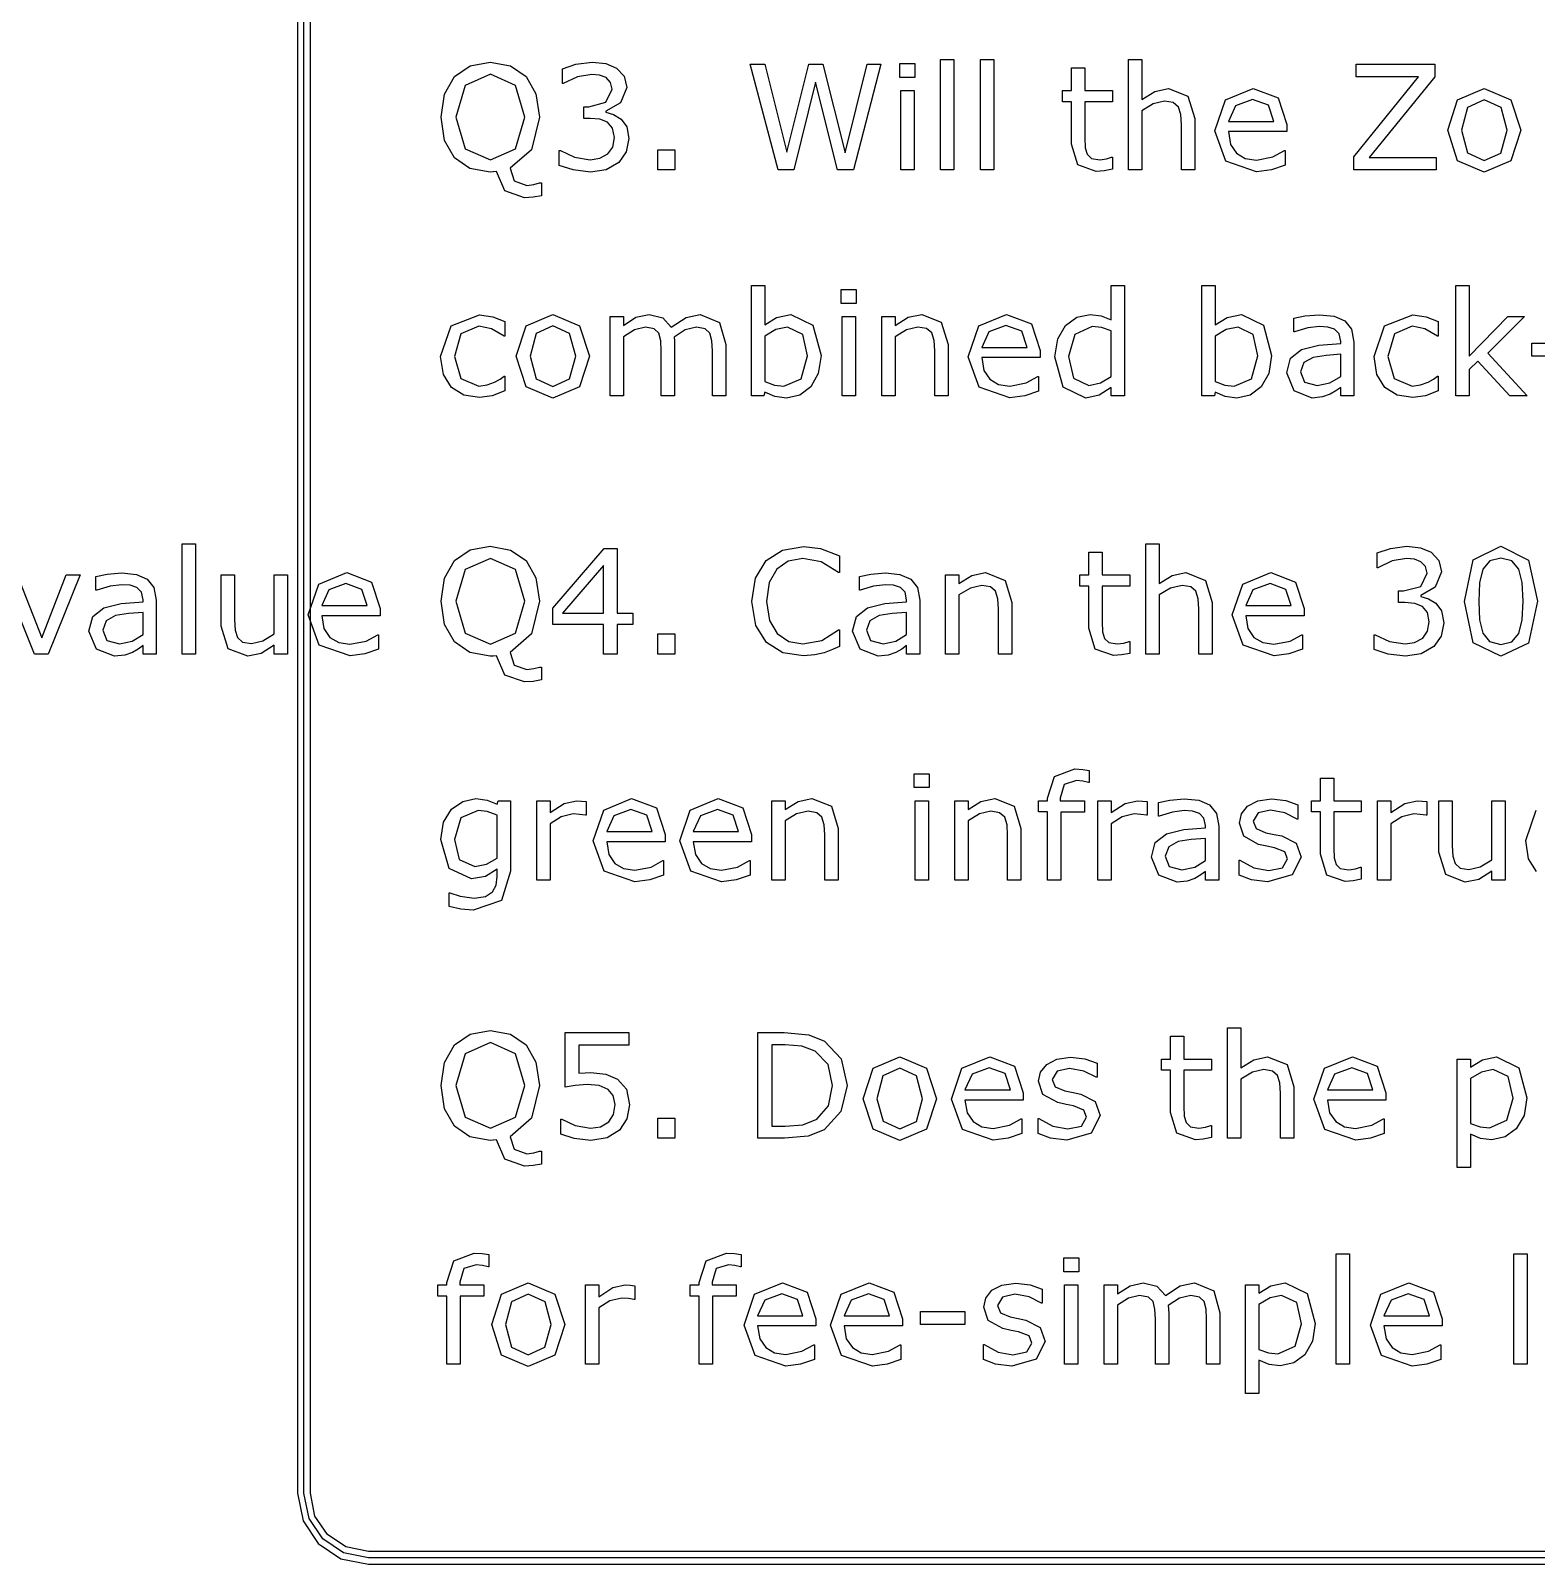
# Model space of a CAD drawing. Header units: inches. Extents: x -33163 to 19162, y -8858 to 30669.
# Drawn here: x 7019 to 7891, y 22702 to 23591 of the extents above; entities that cross this region are included whole.
import ezdxf

# ---------------------------------------------------------------- set-up
doc = ezdxf.new("R2010")
doc.units = ezdxf.units.IN
doc.layers.add('Layer 1', color=7, linetype='Continuous')
doc.layers.add('SOLID-2', color=253, linetype='Continuous')

# ---------------------------------------------------------------- blocks, each defined once
blk = doc.blocks.new('A$C0f725650')
at = {"layer": 'Layer 1', "color": 7}
for points in [[(112.21704, 118.63912), (111.763808, 118.547642), (111.393737, 118.298155), (111.14425, 117.928084), (111.052772, 117.474852), (111.052772, 72.495742), (111.14425, 72.04251), (111.393737, 71.672439), (111.763808, 71.422952), (112.21704, 71.331474), (191.59194, 71.331474), (192.045172, 71.422952), (192.415243, 71.672439), (192.66473, 72.04251), (192.756208, 72.495742), (192.756208, 117.474852), (192.66473, 117.928084), (192.415243, 118.298155), (192.045172, 118.547642), (191.59194, 118.63912), (112.21704, 118.63912)], [(112.21704, 118.533184), (191.59194, 118.533184), (192.004656, 118.45027), (192.340974, 118.223886), (192.567358, 117.887568), (192.650272, 117.474852), (192.650272, 72.495742), (192.567358, 72.083026), (192.340974, 71.746708), (192.004656, 71.520324), (191.59194, 71.43741), (112.21704, 71.43741), (111.804324, 71.520324), (111.468006, 71.746708), (111.241622, 72.083026), (111.158708, 72.495742), (111.158708, 117.474852), (111.241622, 117.887568), (111.468006, 118.223886), (111.804324, 118.45027), (112.21704, 118.533184), (112.21704, 118.533184)], [(112.21704, 118.427248), (191.59194, 118.427248), (191.964141, 118.352899), (192.266706, 118.149618), (192.469987, 117.847053), (192.544336, 117.474852), (192.544336, 72.495742), (192.469987, 72.123541), (192.266706, 71.820976), (191.964141, 71.617695), (191.59194, 71.543346), (112.21704, 71.543346), (111.844839, 71.617695), (111.542274, 71.820976), (111.338993, 72.123541), (111.264644, 72.495742), (111.264644, 117.474852), (111.338993, 117.847053), (111.542274, 118.149618), (111.844839, 118.352899), (112.21704, 118.427248), (112.21704, 118.427248)], [(115.052005, 93.767157), (114.913641, 93.742736), (114.77528, 93.734587), (114.449718, 93.846206), (114.317168, 94.163629), (114.262521, 94.157808), (114.212522, 94.155427), (113.879986, 94.21589), (113.626513, 94.391459), (113.464895, 94.673999), (113.409084, 95.056533), (113.464895, 95.43558), (113.627675, 95.723933), (113.881148, 95.898341), (114.212522, 95.958804), (114.546222, 95.89718), (114.798534, 95.723933), (114.960152, 95.439067), (115.017125, 95.056533), (114.886899, 94.521684), (114.539248, 94.217051), (114.602033, 94.011251), (114.813647, 93.937998), (114.926431, 93.953106), (115.020612, 93.978691), (115.052005, 93.978691), (115.052005, 93.767157)], [(116.356576, 95.025217), (116.448431, 94.899644), (116.484475, 94.704307), (116.441454, 94.486878), (116.320532, 94.314796), (116.114731, 94.193874), (115.856607, 94.155504), (115.572902, 94.190386), (115.343847, 94.2648), (115.343847, 94.507807), (115.361284, 94.507807), (115.593828, 94.399674), (115.85195, 94.356653), (116.007755, 94.381074), (116.141467, 94.453162), (116.220533, 94.565946), (116.247274, 94.721751), (116.217043, 94.875228), (116.135654, 94.971734), (116.008917, 95.020569), (115.848463, 95.034512), (115.743818, 95.034512), (115.743818, 95.227523), (115.825209, 95.227523), (116.106585, 95.300773), (116.212394, 95.51704), (116.18565, 95.626334), (116.111236, 95.704238), (116.004265, 95.746095), (115.875204, 95.75771), (115.640337, 95.718179), (115.405466, 95.606556), (115.393851, 95.606556), (115.393851, 95.849565), (115.613603, 95.923979), (115.881028, 95.958862), (116.10427, 95.935605), (116.278677, 95.861191), (116.405415, 95.726315), (116.448437, 95.541443), (116.346117, 95.289134), (116.106595, 95.154257), (116.106595, 95.137985), (116.234495, 95.098451), (116.356581, 95.025201), (116.356576, 95.025217)], [(120.614449, 95.922836), (120.164478, 94.191548), (119.905192, 94.191548), (119.541261, 95.628668), (119.185468, 94.191548), (118.931995, 94.191548), (118.473886, 95.922836), (118.709917, 95.922836), (119.073849, 94.483391), (119.431964, 95.922836), (119.665671, 95.922836), (120.027276, 94.469437), (120.388882, 95.922836), (120.614449, 95.922836)], [(121.171391, 95.707733), (120.924895, 95.707733), (120.924895, 95.934462), (121.171391, 95.934462), (121.171391, 95.707733)], [(121.810886, 94.191548), (121.592295, 94.191548), (121.592295, 96.000737), (121.810886, 96.000737), (121.810886, 94.191548)], [(122.464334, 94.191548), (122.245744, 94.191548), (122.245744, 96.000737), (122.464334, 96.000737), (122.464334, 94.191548)], [(124.4084, 94.203163), (124.273524, 94.176419), (124.144463, 94.165968), (123.842156, 94.272939), (123.738675, 94.615939), (123.738675, 95.306596), (123.591008, 95.306596), (123.591008, 95.490304), (123.738675, 95.490304), (123.738675, 95.863538), (123.957265, 95.863538), (123.957265, 95.490304), (124.4084, 95.490304), (124.4084, 95.306596), (123.957265, 95.306596), (123.957265, 94.714771), (123.961922, 94.554315), (123.994476, 94.447347), (124.064241, 94.378746), (124.201441, 94.357817), (124.313063, 94.372925), (124.396777, 94.399666), (124.408392, 94.399666), (124.4084, 94.203163)], [(125.758316, 94.191548), (125.539725, 94.191548), (125.539725, 94.931036), (125.529248, 95.098467), (125.490881, 95.221715), (125.407164, 95.293806), (125.265313, 95.318227), (125.078115, 95.274044), (124.890918, 95.161261), (124.890918, 94.191548), (124.672327, 94.191548), (124.672327, 96.000737), (124.890918, 96.000737), (124.890918, 95.346127), (125.102531, 95.478678), (125.326937, 95.526348), (125.647847, 95.399613), (125.758305, 95.03452), (125.758316, 94.191548)], [(129.717372, 94.191548), (128.366292, 94.191548), (128.366292, 94.405487), (129.427855, 95.718197), (128.405826, 95.718197), (128.405826, 95.922836), (129.691792, 95.922836), (129.691792, 95.71471), (128.619765, 94.396187), (129.717372, 94.396187), (129.717372, 94.191548)], [(114.777603, 95.05661), (114.626452, 95.576346), (114.213687, 95.760054), (113.798595, 95.576346), (113.648603, 95.05661), (113.802083, 94.534551), (114.213687, 94.354327), (114.624126, 94.534551), (114.777603, 95.05661), (114.777603, 95.05661)], [(121.15744, 94.191548), (120.938849, 94.191548), (120.938849, 95.490304), (121.15744, 95.490304), (121.15744, 94.191548)], [(127.26636, 94.818253), (126.309445, 94.818253), (126.345489, 94.608965), (126.444319, 94.463624), (126.587334, 94.379907), (126.771042, 94.352004), (127.037305, 94.404326), (127.229154, 94.508971), (127.240769, 94.508971), (127.240769, 94.270613), (127.015204, 94.19271), (126.773357, 94.161317), (126.268739, 94.335725), (126.087354, 94.833368), (126.260598, 95.33915), (126.71871, 95.526348), (127.123337, 95.372869), (127.266349, 94.936849), (127.26636, 94.818253)], [(127.053585, 94.985683), (126.966381, 95.251946), (126.707092, 95.346127), (126.426877, 95.242646), (126.309445, 94.985683), (127.053585, 94.985683)], [(131.103332, 94.840345), (130.94055, 94.339214), (130.50453, 94.155504), (130.066188, 94.339214), (129.90457, 94.840345), (130.066188, 95.341476), (130.50453, 95.526348), (130.94055, 95.341476), (131.103332, 94.840345), (131.103332, 94.840345)], [(130.877764, 94.840345), (130.778932, 95.214741), (130.50453, 95.337989), (130.227805, 95.214741), (130.130135, 94.840345), (130.228967, 94.469437), (130.50453, 94.343863), (130.77777, 94.468275), (130.877764, 94.840345), (130.877764, 94.840345)], [(117.235589, 94.191548), (116.957701, 94.191548), (116.957701, 94.522922), (117.235589, 94.522922), (117.235589, 94.191548)], [(119.635442, 91.146647), (119.588931, 90.853643), (119.465683, 90.635052), (119.284301, 90.496689), (119.066872, 90.451342), (118.873861, 90.478083), (118.711079, 90.547849), (118.697127, 90.487386), (118.492488, 90.487386), (118.492488, 92.296575), (118.711079, 92.296575), (118.711079, 91.650104), (118.906415, 91.773352), (119.13896, 91.822186), (119.501727, 91.645453), (119.635442, 91.146647), (119.635442, 91.146647)], [(124.608388, 90.487386), (124.389795, 90.487386), (124.389795, 90.623424), (124.193297, 90.496689), (123.971217, 90.451342), (123.601472, 90.630401), (123.465434, 91.12688), (123.511943, 91.421049), (123.639842, 91.640804), (123.823553, 91.775678), (124.042143, 91.822186), (124.223528, 91.800093), (124.389795, 91.733818), (124.389795, 92.296573), (124.608388, 92.296573), (124.608388, 90.487386)], [(127.018702, 91.146647), (126.972194, 90.853643), (126.848946, 90.635052), (126.667561, 90.496689), (126.450132, 90.451342), (126.257121, 90.478083), (126.094342, 90.547849), (126.080388, 90.487386), (125.875751, 90.487386), (125.875751, 92.296575), (126.094342, 92.296575), (126.094342, 91.650104), (126.289678, 91.773352), (126.52222, 91.822186), (126.88499, 91.645453), (127.018702, 91.146647), (127.018702, 91.146647)], [(131.209138, 90.487386), (130.920785, 90.487386), (130.399888, 91.055956), (130.258034, 90.92108), (130.258034, 90.487386), (130.039443, 90.487386), (130.039443, 92.296575), (130.258034, 92.296575), (130.258034, 91.136183), (130.88939, 91.786142), (131.164956, 91.786142), (130.561505, 91.186179), (131.209138, 90.487386)], [(120.210987, 92.003563), (119.964491, 92.003563), (119.964491, 92.230292), (120.210987, 92.230292), (120.210987, 92.003563)], [(114.45088, 90.568777), (114.242754, 90.487386), (114.034627, 90.458319), (113.776503, 90.499014), (113.575354, 90.624586), (113.443967, 90.836202), (113.397459, 91.135019), (113.571866, 91.634988), (114.034627, 91.816373), (114.253218, 91.78498), (114.45088, 91.708241), (114.45088, 91.465232), (114.439265, 91.465232), (114.2323, 91.584993), (114.025335, 91.62685), (113.731169, 91.501276), (113.624198, 91.135019), (113.728843, 90.773413), (114.025335, 90.647842), (114.160212, 90.665278), (114.28346, 90.710625), (114.372989, 90.761785), (114.439265, 90.809458), (114.45088, 90.809458), (114.45088, 90.568777)], [(115.838004, 91.136183), (115.675222, 90.635052), (115.239202, 90.451342), (114.800857, 90.635052), (114.639242, 91.136183), (114.800857, 91.637314), (115.239202, 91.822186), (115.675222, 91.637314), (115.838004, 91.136183), (115.838004, 91.136183)], [(118.071584, 90.487386), (117.852994, 90.487386), (117.852994, 91.226874), (117.844845, 91.388492), (117.813452, 91.512904), (117.736712, 91.58848), (117.592533, 91.614065), (117.408825, 91.567557), (117.225115, 91.451286), (117.230935, 91.388497), (117.233317, 91.318735), (117.233317, 90.487386), (117.014726, 90.487386), (117.014726, 91.226874), (117.006577, 91.389656), (116.975184, 91.514066), (116.898445, 91.58848), (116.754268, 91.614065), (116.574047, 91.569882), (116.394988, 91.457099), (116.394988, 90.487386), (116.176398, 90.487386), (116.176398, 91.786142), (116.394988, 91.786142), (116.394988, 91.641965), (116.598463, 91.774516), (116.815892, 91.822186), (117.040295, 91.766375), (117.178659, 91.611734), (117.420504, 91.77219), (117.65421, 91.822186), (117.969307, 91.691961), (118.071627, 91.330358), (118.071584, 90.487386)], [(120.197033, 90.487386), (119.978442, 90.487386), (119.978442, 91.786142), (120.197033, 91.786142), (120.197033, 90.487386)], [(121.715543, 90.487386), (121.496953, 90.487386), (121.496953, 91.226874), (121.486475, 91.394305), (121.448105, 91.517553), (121.364389, 91.589644), (121.222538, 91.614065), (121.03534, 91.569882), (120.848142, 91.457099), (120.848142, 90.487386), (120.629552, 90.487386), (120.629552, 91.786142), (120.848142, 91.786142), (120.848142, 91.641965), (121.059758, 91.774516), (121.284162, 91.822186), (121.605072, 91.695451), (121.71553, 91.330358), (121.715543, 90.487386)], [(123.22359, 91.114091), (122.266672, 91.114091), (122.302716, 90.904803), (122.401549, 90.759462), (122.544561, 90.675745), (122.728272, 90.647842), (122.994535, 90.700164), (123.186381, 90.804809), (123.197996, 90.804809), (123.197996, 90.566451), (122.972429, 90.488548), (122.730584, 90.457155), (122.225964, 90.631563), (122.044579, 91.129206), (122.217825, 91.634988), (122.675937, 91.822186), (123.080561, 91.668707), (123.223576, 91.232687), (123.22359, 91.114091)], [(128.368618, 90.487386), (128.151189, 90.487386), (128.151189, 90.62575), (128.072123, 90.569939), (127.976781, 90.514127), (127.851207, 90.469945), (127.684941, 90.451345), (127.387285, 90.567616), (127.265198, 90.86411), (127.327984, 91.102467), (127.509369, 91.246644), (127.794234, 91.317571), (128.151189, 91.345474), (128.151189, 91.379195), (128.124447, 91.502443), (128.050033, 91.57918), (127.938411, 91.615227), (127.802373, 91.62454), (127.610527, 91.601283), (127.391933, 91.536172), (127.380318, 91.536172), (127.380318, 91.75825), (127.56519, 91.796619), (127.803548, 91.817548), (128.041905, 91.794291), (128.218639, 91.717551), (128.330258, 91.579188), (128.368628, 91.368736), (128.368618, 90.487386)], [(129.749926, 90.568777), (129.5418, 90.487386), (129.333674, 90.458319), (129.075552, 90.499014), (128.8744, 90.624586), (128.743013, 90.836202), (128.696505, 91.135019), (128.870913, 91.634988), (129.333674, 91.816373), (129.552264, 91.78498), (129.749926, 91.708241), (129.749926, 91.465232), (129.738311, 91.465232), (129.531346, 91.584993), (129.324381, 91.62685), (129.030215, 91.501276), (128.923245, 91.135019), (129.02789, 90.773413), (129.324381, 90.647842), (129.459258, 90.665278), (129.582506, 90.710625), (129.672036, 90.761785), (129.738311, 90.809458), (129.749926, 90.809458), (129.749926, 90.568777)], [(115.612436, 91.136183), (115.513604, 91.510579), (115.239202, 91.633827), (114.962475, 91.510579), (114.864807, 91.136183), (114.963639, 90.765275), (115.239202, 90.639701), (115.512442, 90.764113), (115.612436, 91.136183), (115.612436, 91.136183)], [(119.409874, 91.140827), (119.333135, 91.493129), (119.085474, 91.614052), (118.892464, 91.572195), (118.711079, 91.466388), (118.711079, 90.722248), (118.870371, 90.664112), (119.022689, 90.64784), (119.306391, 90.766436), (119.409874, 91.140832), (119.409874, 91.140827)], [(123.010812, 91.281521), (122.923608, 91.547784), (122.664322, 91.641965), (122.384107, 91.538484), (122.266672, 91.281521), (123.010812, 91.281521)], [(124.389795, 90.807135), (124.389795, 91.552436), (124.231667, 91.607083), (124.079349, 91.62219), (123.793321, 91.494291), (123.691002, 91.131524), (123.770067, 90.779221), (124.02354, 90.65946), (124.2119, 90.700156), (124.389795, 90.807127), (124.389795, 90.807135)], [(126.793134, 91.140827), (126.716395, 91.493129), (126.468737, 91.614052), (126.275724, 91.572195), (126.094342, 91.466388), (126.094342, 90.722248), (126.253634, 90.664112), (126.405949, 90.64784), (126.689653, 90.766436), (126.793134, 91.140832), (126.793134, 91.140827)], [(132.011415, 91.13967), (131.285878, 91.13967), (131.285878, 91.350122), (132.011415, 91.350122), (132.011415, 91.13967)], [(128.151189, 90.807135), (128.151189, 91.16874), (127.915157, 91.151304), (127.701218, 91.117586), (127.548903, 91.033869), (127.490766, 90.879228), (127.558203, 90.710633), (127.764003, 90.654822), (127.974455, 90.699005), (128.151189, 90.80714), (128.151189, 90.807135)], [(109.380655, 86.254058), (109.162061, 86.254058), (109.162061, 88.063247), (109.380655, 88.063247), (109.380655, 86.254058)], [(115.052005, 85.829667), (114.913641, 85.805246), (114.77528, 85.797097), (114.449718, 85.908716), (114.317168, 86.226139), (114.262521, 86.220318), (114.212522, 86.217937), (113.879986, 86.2784), (113.626513, 86.453969), (113.464895, 86.736509), (113.409084, 87.119043), (113.464895, 87.49809), (113.627675, 87.786443), (113.881148, 87.960851), (114.212522, 88.021314), (114.546222, 87.95969), (114.798534, 87.786443), (114.960152, 87.501577), (115.017125, 87.119043), (114.886899, 86.584194), (114.539248, 86.279561), (114.602033, 86.073761), (114.813647, 86.000508), (114.926431, 86.015616), (115.020612, 86.041201), (115.052005, 86.041201), (115.052005, 85.829667)], [(119.936585, 86.379632), (119.820314, 86.32731), (119.685438, 86.276151), (119.530797, 86.238942), (119.34825, 86.222671), (119.005248, 86.274992), (118.737823, 86.441261), (118.563415, 86.721476), (118.500627, 87.117964), (118.561089, 87.500498), (118.735497, 87.785364), (119.00176, 87.957446), (119.349412, 88.016744), (119.627301, 87.983026), (119.936585, 87.864429), (119.936585, 87.591189), (119.919149, 87.591189), (119.635447, 87.765597), (119.334302, 87.820244), (119.097108, 87.777225), (118.90991, 87.645836), (118.784337, 87.42492), (118.740154, 87.117964), (118.788988, 86.804028), (118.916887, 86.590089), (119.106408, 86.46219), (119.336627, 86.421494), (119.648237, 86.478467), (119.920313, 86.649387), (119.936585, 86.649387), (119.936585, 86.379632)], [(126.043182, 86.254058), (125.824591, 86.254058), (125.824591, 86.993546), (125.814114, 87.160977), (125.775747, 87.284225), (125.69203, 87.356316), (125.550179, 87.380737), (125.362981, 87.336554), (125.175784, 87.223771), (125.175784, 86.254058), (124.957193, 86.254058), (124.957193, 88.063247), (125.175784, 88.063247), (125.175784, 87.408637), (125.387397, 87.541188), (125.611803, 87.588858), (125.932713, 87.462123), (126.043171, 87.09703), (126.043182, 86.254058)], [(129.711556, 87.087727), (129.803412, 86.962154), (129.839456, 86.766817), (129.796435, 86.549388), (129.675512, 86.377306), (129.469712, 86.256384), (129.21159, 86.218014), (128.927885, 86.252896), (128.698831, 86.32731), (128.698831, 86.570317), (128.716267, 86.570317), (128.948811, 86.462184), (129.206936, 86.419163), (129.362738, 86.443584), (129.496453, 86.515672), (129.575516, 86.628456), (129.60226, 86.784261), (129.572029, 86.937738), (129.490637, 87.034244), (129.363902, 87.083079), (129.203446, 87.097022), (129.098803, 87.097022), (129.098803, 87.290033), (129.180192, 87.290033), (129.46157, 87.363283), (129.567377, 87.57955), (129.540636, 87.688844), (129.466222, 87.766748), (129.359251, 87.808605), (129.23019, 87.82022), (128.99532, 87.780689), (128.760452, 87.669066), (128.748837, 87.669066), (128.748837, 87.912075), (128.968591, 87.986489), (129.236016, 88.021372), (129.459258, 87.998115), (129.633666, 87.923701), (129.760401, 87.788825), (129.803422, 87.603953), (129.701103, 87.351644), (129.461584, 87.216767), (129.461584, 87.200495), (129.589483, 87.160961), (129.711567, 87.087711), (129.711556, 87.087727)], [(131.375408, 87.120284), (131.228905, 86.435443), (130.776606, 86.218014), (130.320822, 86.43893), (130.177807, 87.117959), (130.323148, 87.79931), (130.776606, 88.020226), (131.231231, 87.795823), (131.375408, 87.120284), (131.375408, 87.120284)], [(114.777603, 87.11912), (114.626452, 87.638856), (114.213687, 87.822564), (113.798595, 87.638856), (113.648603, 87.11912), (113.802083, 86.597061), (114.213687, 86.416837), (114.624126, 86.597061), (114.777603, 87.11912), (114.777603, 87.11912)], [(116.548425, 86.741237), (116.291462, 86.741237), (116.291462, 86.254058), (116.06822, 86.254058), (116.06822, 86.741237), (115.239202, 86.741237), (115.239202, 87.008662), (116.077523, 87.985346), (116.291462, 87.985346), (116.291462, 86.927271), (116.548425, 86.927271), (116.548425, 86.741237)], [(124.693266, 86.265673), (124.55839, 86.238929), (124.429329, 86.228478), (124.127021, 86.335449), (124.02354, 86.678449), (124.02354, 87.369106), (123.875874, 87.369106), (123.875874, 87.552814), (124.02354, 87.552814), (124.02354, 87.926048), (124.242131, 87.926048), (124.242131, 87.552814), (124.693266, 87.552814), (124.693266, 87.369106), (124.242131, 87.369106), (124.242131, 86.777281), (124.246788, 86.616825), (124.279342, 86.509857), (124.349107, 86.441256), (124.486307, 86.420327), (124.597929, 86.435435), (124.681643, 86.462176), (124.693258, 86.462176), (124.693266, 86.265673)], [(131.069613, 86.592409), (131.12426, 86.813326), (131.139368, 87.120284), (131.12426, 87.42724), (131.068449, 87.648156), (130.956829, 87.783033), (130.776606, 87.82838), (130.595224, 87.783033), (130.48244, 87.645831), (130.42779, 87.421427), (130.413847, 87.117959), (130.426626, 86.814487), (130.481273, 86.595897), (130.589406, 86.457533), (130.776603, 86.409863), (130.957988, 86.455207), (131.069611, 86.592409), (131.069613, 86.592409)], [(107.490074, 87.552814), (106.964525, 86.254058), (106.74477, 86.254058), (106.222711, 87.552814), (106.459904, 87.552814), (106.862206, 86.519157), (107.261017, 87.552814), (107.490074, 87.552814)], [(108.738832, 86.254058), (108.521406, 86.254058), (108.521406, 86.392422), (108.44234, 86.336611), (108.346998, 86.280799), (108.221424, 86.236617), (108.055155, 86.218017), (107.757499, 86.334288), (107.635412, 86.630782), (107.6982, 86.869139), (107.879585, 87.013316), (108.164451, 87.084243), (108.521406, 87.112146), (108.521406, 87.145867), (108.494661, 87.269115), (108.420247, 87.345852), (108.308628, 87.381899), (108.17259, 87.391212), (107.980741, 87.367955), (107.76215, 87.302844), (107.750535, 87.302844), (107.750535, 87.524922), (107.935407, 87.563291), (108.173765, 87.58422), (108.412122, 87.560963), (108.588856, 87.484223), (108.700475, 87.34586), (108.738845, 87.135408), (108.738832, 86.254058)], [(110.889863, 86.254058), (110.671269, 86.254058), (110.671269, 86.398235), (110.459656, 86.264522), (110.236414, 86.218014), (109.91783, 86.342423), (109.803882, 86.709845), (109.803882, 87.552814), (110.022475, 87.552814), (110.022475, 86.813326), (110.031762, 86.643569), (110.071296, 86.523808), (110.152684, 86.449394), (110.298025, 86.426137), (110.482897, 86.47032), (110.671256, 86.583104), (110.671256, 87.552811), (110.889849, 87.552811), (110.889863, 86.254058)], [(112.407209, 86.880763), (111.450292, 86.880763), (111.486336, 86.671475), (111.585168, 86.526134), (111.728181, 86.442417), (111.911891, 86.414514), (112.178154, 86.466836), (112.370001, 86.571481), (112.381616, 86.571481), (112.381616, 86.333123), (112.156048, 86.25522), (111.914204, 86.223827), (111.409583, 86.398235), (111.228201, 86.895878), (111.401444, 87.40166), (111.859557, 87.588858), (112.264181, 87.435379), (112.407196, 86.999359), (112.407209, 86.880763)], [(116.06822, 86.927271), (116.06822, 87.708619), (115.397333, 86.927271), (116.06822, 86.927271)], [(121.253944, 86.254058), (121.036517, 86.254058), (121.036517, 86.392422), (120.957452, 86.336611), (120.86211, 86.280799), (120.736536, 86.236617), (120.570267, 86.218017), (120.272611, 86.334288), (120.150524, 86.630782), (120.213312, 86.869139), (120.394695, 87.013316), (120.679561, 87.084243), (121.036517, 87.112146), (121.036517, 87.145867), (121.009773, 87.269115), (120.935359, 87.345852), (120.82374, 87.381899), (120.687702, 87.391212), (120.495853, 87.367955), (120.277262, 87.302844), (120.265647, 87.302844), (120.265647, 87.524922), (120.450519, 87.563291), (120.688877, 87.58422), (120.927234, 87.560963), (121.103968, 87.484223), (121.215587, 87.34586), (121.253957, 87.135408), (121.253944, 86.254058)], [(122.760829, 86.254058), (122.542235, 86.254058), (122.542235, 86.993546), (122.531784, 87.160977), (122.493415, 87.284225), (122.409701, 87.356316), (122.267847, 87.380737), (122.080652, 87.336554), (121.893454, 87.223771), (121.893454, 86.254058), (121.674861, 86.254058), (121.674861, 87.552814), (121.893454, 87.552814), (121.893454, 87.408637), (122.105068, 87.541188), (122.329471, 87.588858), (122.650384, 87.462123), (122.760842, 87.09703), (122.760829, 86.254058)], [(127.551226, 86.880763), (126.594311, 86.880763), (126.630355, 86.671475), (126.729185, 86.526134), (126.8722, 86.442417), (127.055908, 86.414514), (127.322171, 86.466836), (127.51402, 86.571481), (127.525635, 86.571481), (127.525635, 86.333123), (127.30007, 86.25522), (127.058223, 86.223827), (126.553605, 86.398235), (126.372231, 86.895878), (126.545477, 87.40166), (127.003586, 87.588858), (127.408213, 87.435379), (127.551226, 86.999359), (127.551226, 86.880763)], [(112.194431, 87.048193), (112.107227, 87.314456), (111.847941, 87.408637), (111.567727, 87.305156), (111.450292, 87.048193), (112.194431, 87.048193)], [(127.338451, 87.048193), (127.251247, 87.314456), (126.991961, 87.408637), (126.711743, 87.305156), (126.594311, 87.048193), (127.338451, 87.048193)], [(108.521406, 86.573807), (108.521406, 86.935412), (108.285374, 86.917976), (108.071432, 86.884258), (107.919117, 86.800541), (107.86098, 86.6459), (107.928419, 86.477305), (108.13422, 86.421494), (108.344672, 86.465677), (108.521406, 86.573812), (108.521406, 86.573807)], [(121.036517, 86.573807), (121.036517, 86.935412), (120.800486, 86.917976), (120.586544, 86.884258), (120.434229, 86.800541), (120.376092, 86.6459), (120.443531, 86.477305), (120.649332, 86.421494), (120.859784, 86.465677), (121.036517, 86.573812), (121.036517, 86.573807)], [(117.235589, 86.254058), (116.957701, 86.254058), (116.957701, 86.585432), (117.235589, 86.585432), (117.235589, 86.254058)], [(121.406262, 84.066081), (121.159765, 84.066081), (121.159765, 84.29281), (121.406262, 84.29281), (121.406262, 84.066081)], [(124.030515, 84.147472), (124.0189, 84.147472), (123.924719, 84.1684), (123.822399, 84.180016), (123.617763, 84.11723), (123.554975, 83.892824), (123.554975, 83.848641), (123.949137, 83.848641), (123.949137, 83.664933), (123.561952, 83.664933), (123.561952, 82.549896), (123.343361, 82.549896), (123.343361, 83.664944), (123.195695, 83.664944), (123.195695, 83.848652), (123.343361, 83.848652), (123.343361, 83.891673), (123.458468, 84.246302), (123.791006, 84.370714), (123.922393, 84.363729), (124.030525, 84.347457), (124.030515, 84.147472)], [(128.488379, 82.561524), (128.353502, 82.53478), (128.224441, 82.524329), (127.922134, 82.6313), (127.818653, 82.9743), (127.818653, 83.664957), (127.670986, 83.664957), (127.670986, 83.848665), (127.818653, 83.848665), (127.818653, 84.221899), (128.037243, 84.221899), (128.037243, 83.848665), (128.488379, 83.848665), (128.488379, 83.664957), (128.037243, 83.664957), (128.037243, 83.073133), (128.0419, 82.912676), (128.074454, 82.805708), (128.14422, 82.737107), (128.281419, 82.716178), (128.393041, 82.731286), (128.476755, 82.758028), (128.488371, 82.758028), (128.488379, 82.561524)], [(114.543897, 82.697562), (114.393907, 82.212709), (113.932308, 82.058065), (113.729994, 82.073173), (113.536984, 82.113869), (113.536984, 82.33711), (113.548599, 82.33711), (113.718358, 82.285951), (113.9509, 82.254558), (114.135772, 82.281299), (114.24972, 82.355713), (114.307854, 82.46501), (114.32529, 82.608025), (114.32529, 82.726622), (114.135767, 82.608025), (113.906712, 82.569655), (113.536968, 82.737086), (113.40093, 83.211475), (113.447438, 83.499828), (113.576499, 83.71028), (113.76021, 83.83818), (113.975313, 83.884688), (114.163672, 83.861431), (114.32529, 83.79283), (114.339234, 83.848641), (114.54387, 83.848641), (114.543897, 82.697562)], [(115.784518, 83.610294), (115.772903, 83.610294), (115.677561, 83.626566), (115.569428, 83.632387), (115.374092, 83.58704), (115.192707, 83.471931), (115.192707, 82.549896), (114.974117, 82.549896), (114.974117, 83.848652), (115.192707, 83.848652), (115.192707, 83.656803), (115.421762, 83.804469), (115.625239, 83.848652), (115.707792, 83.845159), (115.784532, 83.834708), (115.784518, 83.610294)], [(117.077461, 83.176601), (116.120544, 83.176601), (116.156588, 82.967313), (116.255418, 82.821972), (116.398433, 82.738255), (116.582144, 82.710352), (116.848404, 82.762674), (117.040253, 82.867319), (117.051868, 82.867319), (117.051868, 82.628961), (116.826301, 82.551058), (116.584456, 82.519665), (116.079835, 82.694073), (115.898451, 83.191716), (116.071697, 83.697498), (116.529806, 83.884696), (116.934433, 83.731217), (117.077448, 83.295197), (117.077461, 83.176601)], [(118.495978, 83.176601), (117.539061, 83.176601), (117.575105, 82.967313), (117.673935, 82.821972), (117.81695, 82.738255), (118.000658, 82.710352), (118.266921, 82.762674), (118.45877, 82.867319), (118.470385, 82.867319), (118.470385, 82.628961), (118.244818, 82.551058), (118.00297, 82.519665), (117.498352, 82.694073), (117.316967, 83.191716), (117.490214, 83.697498), (117.948323, 83.884696), (118.35295, 83.731217), (118.495965, 83.295197), (118.495978, 83.176601)], [(119.913331, 82.549896), (119.69474, 82.549896), (119.69474, 83.289384), (119.684289, 83.456815), (119.645919, 83.580063), (119.562203, 83.652154), (119.420352, 83.676575), (119.233154, 83.632392), (119.045956, 83.519609), (119.045956, 82.549896), (118.827366, 82.549896), (118.827366, 83.848652), (119.045956, 83.848652), (119.045956, 83.704475), (119.25757, 83.837026), (119.481976, 83.884696), (119.802886, 83.757961), (119.913344, 83.392868), (119.913331, 82.549896)], [(121.392307, 82.549896), (121.173717, 82.549896), (121.173717, 83.848652), (121.392307, 83.848652), (121.392307, 82.549896)], [(122.910818, 82.549896), (122.692228, 82.549896), (122.692228, 83.289384), (122.68175, 83.456815), (122.64338, 83.580063), (122.559664, 83.652154), (122.417813, 83.676575), (122.230615, 83.632392), (122.043417, 83.519609), (122.043417, 82.549896), (121.824827, 82.549896), (121.824827, 83.848652), (122.043417, 83.848652), (122.043417, 83.704475), (122.255031, 83.837026), (122.479437, 83.884696), (122.800347, 83.757961), (122.910805, 83.392868), (122.910818, 82.549896)], [(124.979294, 83.610294), (124.967678, 83.610294), (124.872333, 83.626566), (124.764201, 83.632387), (124.568865, 83.58704), (124.387482, 83.471931), (124.387482, 82.549896), (124.168889, 82.549896), (124.168889, 83.848652), (124.387482, 83.848652), (124.387482, 83.656803), (124.616537, 83.804469), (124.820012, 83.848652), (124.902565, 83.845159), (124.979304, 83.834708), (124.979294, 83.610294)], [(126.152476, 82.549896), (125.935049, 82.549896), (125.935049, 82.68826), (125.855984, 82.632449), (125.760642, 82.576637), (125.635068, 82.532455), (125.468799, 82.513855), (125.171143, 82.630126), (125.049056, 82.92662), (125.111844, 83.164977), (125.293227, 83.309154), (125.578095, 83.380081), (125.935049, 83.407984), (125.935049, 83.441705), (125.908305, 83.564953), (125.833891, 83.64169), (125.722272, 83.677737), (125.586234, 83.68705), (125.394385, 83.663793), (125.175794, 83.598682), (125.164179, 83.598682), (125.164179, 83.82076), (125.349051, 83.859129), (125.587409, 83.880058), (125.825766, 83.856801), (126.0025, 83.780061), (126.114119, 83.641698), (126.152489, 83.431246), (126.152476, 82.549896)], [(127.50123, 82.924292), (127.353564, 82.632449), (126.952427, 82.518503), (126.687328, 82.552222), (126.486176, 82.627797), (126.486176, 82.873132), (126.497791, 82.873132), (126.72801, 82.74872), (126.971016, 82.703375), (127.196584, 82.749884), (127.277975, 82.896386), (127.233792, 83.012657), (127.064036, 83.080097), (126.941949, 83.104518), (126.805911, 83.134749), (126.562902, 83.2673), (126.491978, 83.483564), (126.524532, 83.634718), (126.62569, 83.761453), (126.790796, 83.847496), (127.016363, 83.88005), (127.251233, 83.850983), (127.450057, 83.782382), (127.450057, 83.548676), (127.438442, 83.548676), (127.234964, 83.652159), (127.000097, 83.695178), (126.797783, 83.64867), (126.715231, 83.512632), (126.765226, 83.391709), (126.923357, 83.325434), (127.058231, 83.297528), (127.183804, 83.271943), (127.418675, 83.152185), (127.501227, 82.924292), (127.50123, 82.924292)], [(129.562728, 83.610294), (129.551113, 83.610294), (129.455771, 83.626566), (129.347638, 83.632387), (129.152299, 83.58704), (128.970917, 83.471931), (128.970917, 82.549896), (128.752327, 82.549896), (128.752327, 83.848652), (128.970917, 83.848652), (128.970917, 83.656803), (129.199972, 83.804469), (129.403447, 83.848652), (129.485999, 83.845159), (129.562739, 83.834708), (129.562728, 83.610294)], [(130.845207, 82.549896), (130.626617, 82.549896), (130.626617, 82.694073), (130.415003, 82.56036), (130.191761, 82.513852), (129.873174, 82.638261), (129.759229, 83.005683), (129.759229, 83.848652), (129.977819, 83.848652), (129.977819, 83.109164), (129.987133, 82.939407), (130.026664, 82.819646), (130.108055, 82.745232), (130.253396, 82.721975), (130.438268, 82.766158), (130.626627, 82.878942), (130.626627, 83.848649), (130.845218, 83.848649), (130.845207, 82.549896)], [(131.360292, 82.687096), (131.228905, 82.898712), (131.182397, 83.197529), (131.356805, 83.697498)], [(114.325306, 82.90685), (114.325306, 83.614946), (114.162527, 83.670757), (114.013699, 83.688193), (113.729994, 83.567268), (113.626513, 83.216129), (113.703253, 82.884755), (113.957888, 82.771971), (114.148573, 82.808015), (114.325306, 82.906845), (114.325306, 82.90685)], [(116.864684, 83.344031), (116.77748, 83.610294), (116.518194, 83.704475), (116.237979, 83.600994), (116.120544, 83.344031), (116.864684, 83.344031)], [(118.283201, 83.344031), (118.195997, 83.610294), (117.936711, 83.704475), (117.656493, 83.600994), (117.539061, 83.344031), (118.283201, 83.344031)], [(125.935049, 82.869645), (125.935049, 83.23125), (125.699018, 83.213814), (125.485076, 83.180096), (125.332761, 83.096379), (125.274624, 82.941738), (125.342063, 82.773143), (125.547864, 82.717332), (125.758316, 82.761515), (125.935049, 82.86965), (125.935049, 82.869645)], [(115.052005, 77.892177), (114.913641, 77.867756), (114.77528, 77.859607), (114.449718, 77.971226), (114.317168, 78.288649), (114.262521, 78.282828), (114.212522, 78.280447), (113.879986, 78.34091), (113.626513, 78.516479), (113.464895, 78.799019), (113.409084, 79.181553), (113.464895, 79.5606), (113.627675, 79.848953), (113.881148, 80.023361), (114.212522, 80.083824), (114.546222, 80.0222), (114.798534, 79.848953), (114.960152, 79.564087), (115.017125, 79.181553), (114.886899, 78.646704), (114.539248, 78.342071), (114.602033, 78.136271), (114.813647, 78.063018), (114.926431, 78.078126), (115.020612, 78.103711), (115.052005, 78.103711), (115.052005, 77.892177)], [(116.49494, 78.866533), (116.450754, 78.635152), (116.329832, 78.449119), (116.129844, 78.323545), (115.86242, 78.280524), (115.589182, 78.310755), (115.367102, 78.381679), (115.367102, 78.627014), (115.383374, 78.627014), (115.606615, 78.523533), (115.85776, 78.481673), (116.017052, 78.50493), (116.155416, 78.586321), (116.232156, 78.706082), (116.2589, 78.8677), (116.227504, 79.018853), (116.142626, 79.117683), (115.994962, 79.179307), (115.801952, 79.197907), (115.60429, 79.183964), (115.441508, 79.156058), (115.441508, 80.047864), (116.483303, 80.047864), (116.483303, 79.844387), (115.665914, 79.844387), (115.665914, 79.383951), (115.768231, 79.390936), (115.858924, 79.393318), (116.105421, 79.368897), (116.299595, 79.28518), (116.443772, 79.120075), (116.494932, 78.866602), (116.49494, 78.866533)], [(120.062159, 79.180469), (119.958678, 78.752588), (119.685438, 78.454932), (119.420339, 78.349125), (119.03664, 78.316568), (118.599459, 78.316568), (118.599459, 80.047856), (119.031989, 80.047856), (119.43429, 80.010648), (119.687763, 79.910654), (119.963326, 79.616488), (120.062159, 79.180469), (120.062159, 79.180469)], [(126.032718, 78.328202), (125.897841, 78.301458), (125.76878, 78.291007), (125.466473, 78.397978), (125.362992, 78.740978), (125.362992, 79.431635), (125.215325, 79.431635), (125.215325, 79.615342), (125.362992, 79.615342), (125.362992, 79.988576), (125.581582, 79.988576), (125.581582, 79.615342), (126.032718, 79.615342), (126.032718, 79.431635), (125.581582, 79.431635), (125.581582, 78.83981), (125.586239, 78.679354), (125.618793, 78.572385), (125.688559, 78.503784), (125.825758, 78.482856), (125.93738, 78.497963), (126.021094, 78.524705), (126.03271, 78.524705), (126.032718, 78.328202)], [(127.382633, 78.316568), (127.164043, 78.316568), (127.164043, 79.056056), (127.153565, 79.223487), (127.115198, 79.346735), (127.031481, 79.418826), (126.88963, 79.443247), (126.702433, 79.399064), (126.515235, 79.286281), (126.515235, 78.316568), (126.296644, 78.316568), (126.296644, 80.125757), (126.515235, 80.125757), (126.515235, 79.471147), (126.726848, 79.603698), (126.951255, 79.651368), (127.272165, 79.524633), (127.382623, 79.15954), (127.382633, 78.316568)], [(114.777603, 79.18163), (114.626452, 79.701366), (114.213687, 79.885074), (113.798595, 79.701366), (113.648603, 79.18163), (113.802083, 78.659571), (114.213687, 78.479347), (114.624126, 78.659571), (114.777603, 79.18163), (114.777603, 79.18163)], [(119.821476, 79.183961), (119.750549, 79.526964), (119.538935, 79.746716), (119.321506, 79.826945), (119.045943, 79.850202), (118.829678, 79.850202), (118.829678, 78.514238), (119.045943, 78.514238), (119.33546, 78.538659), (119.563351, 78.62935), (119.756364, 78.846779), (119.821476, 79.183966), (119.821476, 79.183961)], [(121.523694, 78.96537), (121.360915, 78.46424), (120.924895, 78.280529), (120.48655, 78.46424), (120.324932, 78.96537), (120.48655, 79.466501), (120.924895, 79.651373), (121.360915, 79.466501), (121.523694, 78.96537), (121.523694, 78.96537)], [(121.298129, 78.96537), (121.199297, 79.339766), (120.924895, 79.463014), (120.648168, 79.339766), (120.5505, 78.96537), (120.649332, 78.594462), (120.924895, 78.468888), (121.198135, 78.593301), (121.298129, 78.96537), (121.298129, 78.96537)], [(122.949188, 78.943278), (121.992271, 78.943278), (122.028315, 78.73399), (122.127147, 78.588649), (122.270159, 78.504933), (122.45387, 78.47703), (122.720133, 78.529351), (122.91198, 78.633996), (122.923595, 78.633996), (122.923595, 78.395639), (122.698027, 78.317735), (122.456182, 78.286342), (121.951562, 78.46075), (121.77018, 78.958393), (121.943423, 79.464176), (122.401536, 79.651373), (122.80616, 79.497894), (122.949175, 79.061874), (122.949188, 78.943278)], [(122.73641, 79.110709), (122.649206, 79.376972), (122.38992, 79.471153), (122.109706, 79.367672), (121.992271, 79.110709), (122.73641, 79.110709)], [(124.208413, 78.690969), (124.060746, 78.399126), (123.659609, 78.285181), (123.39451, 78.318899), (123.193358, 78.394474), (123.193358, 78.639809), (123.204974, 78.639809), (123.43519, 78.515397), (123.678199, 78.470053), (123.903766, 78.516561), (123.985157, 78.663063), (123.940975, 78.779334), (123.771216, 78.846774), (123.649132, 78.871195), (123.513094, 78.901426), (123.270085, 79.033977), (123.199158, 79.250242), (123.231715, 79.401395), (123.332873, 79.528131), (123.497978, 79.614173), (123.723546, 79.646727), (123.958413, 79.61766), (124.15724, 79.549059), (124.15724, 79.315353), (124.145624, 79.315353), (123.942149, 79.418837), (123.707279, 79.461855), (123.504968, 79.415347), (123.422413, 79.279309), (123.472411, 79.158386), (123.630542, 79.092111), (123.765416, 79.064205), (123.89099, 79.03862), (124.12586, 78.918862), (124.208413, 78.690969), (124.208413, 78.690969)], [(128.890677, 78.943273), (127.933762, 78.943273), (127.969806, 78.733985), (128.068636, 78.588644), (128.211651, 78.504927), (128.395359, 78.477024), (128.661622, 78.529346), (128.853471, 78.633991), (128.865087, 78.633991), (128.865087, 78.395633), (128.639522, 78.31773), (128.397674, 78.286337), (127.893056, 78.460745), (127.711671, 78.958388), (127.884918, 79.46417), (128.343027, 79.651368), (128.747654, 79.497889), (128.890666, 79.061869), (128.890677, 78.943273)], [(128.677902, 79.110703), (128.590698, 79.376966), (128.331412, 79.471147), (128.051195, 79.367666), (127.933762, 79.110703), (128.677902, 79.110703)], [(131.202161, 78.981642), (131.156817, 78.692125), (131.028918, 78.471209), (130.847533, 78.337497), (130.627778, 78.290988), (130.44407, 78.313081), (130.277801, 78.381679), (130.277801, 77.837527), (130.05921, 77.837527), (130.05921, 79.615324), (130.277801, 79.615324), (130.277801, 79.479286), (130.473137, 79.601372), (130.705682, 79.651368), (131.070775, 79.473473), (131.202161, 78.981642), (131.202161, 78.981642)], [(130.976594, 78.975822), (130.896367, 79.326963), (130.649871, 79.443234), (130.460347, 79.402538), (130.277801, 79.29557), (130.277801, 78.559569), (130.437093, 78.502596), (130.589408, 78.487489), (130.874274, 78.610737), (130.976594, 78.975829), (130.976594, 78.975822)], [(117.235589, 78.316568), (116.957701, 78.316568), (116.957701, 78.647942), (117.235589, 78.647942), (117.235589, 78.316568)], [(114.189268, 76.209982), (114.177653, 76.209982), (114.083472, 76.23091), (113.981152, 76.242526), (113.776513, 76.17974), (113.713728, 75.955334), (113.713728, 75.911151), (114.107888, 75.911151), (114.107888, 75.727443), (113.720705, 75.727443), (113.720705, 74.612406), (113.502112, 74.612406), (113.502112, 75.727454), (113.354448, 75.727454), (113.354448, 75.911162), (113.502112, 75.911162), (113.502112, 75.954183), (113.617221, 76.308812), (113.94976, 76.433224), (114.081146, 76.426239), (114.189279, 76.409967), (114.189268, 76.209982)], [(118.325058, 76.209982), (118.313442, 76.209982), (118.219264, 76.23091), (118.116945, 76.242526), (117.912305, 76.17974), (117.84952, 75.955334), (117.84952, 75.911151), (118.24368, 75.911151), (118.24368, 75.727443), (117.856494, 75.727443), (117.856494, 74.612406), (117.637904, 74.612406), (117.637904, 75.727454), (117.49024, 75.727454), (117.49024, 75.911162), (117.637904, 75.911162), (117.637904, 75.954183), (117.753013, 76.308812), (118.085552, 76.433224), (118.216938, 76.426239), (118.325071, 76.409967), (118.325058, 76.209982)], [(123.857271, 76.128591), (123.610775, 76.128591), (123.610775, 76.35532), (123.857271, 76.35532), (123.857271, 76.128591)], [(128.296529, 74.612398), (128.077939, 74.612398), (128.077939, 76.421588), (128.296529, 76.421588), (128.296529, 74.612398)], [(131.205651, 74.612406), (130.987058, 74.612406), (130.987058, 76.421595), (131.205651, 76.421595), (131.205651, 74.612406)], [(115.434539, 75.261203), (115.271759, 74.760072), (114.83574, 74.576362), (114.397394, 74.760072), (114.235777, 75.261203), (114.397394, 75.762334), (114.83574, 75.947206), (115.271759, 75.762334), (115.434539, 75.261203), (115.434539, 75.261203)], [(119.550564, 75.239111), (118.593646, 75.239111), (118.629691, 75.029823), (118.72852, 74.884482), (118.871535, 74.800765), (119.055243, 74.772862), (119.321506, 74.825184), (119.513355, 74.929829), (119.524971, 74.929829), (119.524971, 74.691471), (119.299403, 74.613568), (119.057556, 74.582175), (118.552938, 74.756583), (118.371553, 75.254226), (118.544799, 75.760008), (119.002909, 75.947206), (119.407535, 75.793727), (119.550551, 75.357707), (119.550564, 75.239111)], [(120.969078, 75.239111), (120.012161, 75.239111), (120.048205, 75.029823), (120.147037, 74.884482), (120.290052, 74.800765), (120.47376, 74.772862), (120.740023, 74.825184), (120.931872, 74.929829), (120.943487, 74.929829), (120.943487, 74.691471), (120.71792, 74.613568), (120.476075, 74.582175), (119.971457, 74.756583), (119.790072, 75.254226), (119.963316, 75.760008), (120.421428, 75.947206), (120.826055, 75.793727), (120.969067, 75.357707), (120.969078, 75.239111)], [(123.309629, 74.986802), (123.161966, 74.694959), (122.760829, 74.581013), (122.495727, 74.614732), (122.294578, 74.690307), (122.294578, 74.935642), (122.306193, 74.935642), (122.536412, 74.81123), (122.779421, 74.765885), (123.004988, 74.812394), (123.086377, 74.958896), (123.042194, 75.075167), (122.872438, 75.142607), (122.750354, 75.167028), (122.614313, 75.197259), (122.371307, 75.32981), (122.30038, 75.546074), (122.332937, 75.697228), (122.434092, 75.823963), (122.5992, 75.910006), (122.824768, 75.94256), (123.059635, 75.913493), (123.258462, 75.844892), (123.258462, 75.611186), (123.246846, 75.611186), (123.043372, 75.714669), (122.808501, 75.757688), (122.606188, 75.71118), (122.523635, 75.575142), (122.573634, 75.454219), (122.731762, 75.387944), (122.866638, 75.360038), (122.992212, 75.334453), (123.227079, 75.214695), (123.309632, 74.986802), (123.309629, 74.986802)], [(126.171081, 74.612406), (125.952488, 74.612406), (125.952488, 75.351894), (125.944339, 75.513512), (125.912946, 75.637924), (125.836207, 75.7135), (125.69203, 75.739085), (125.508319, 75.692577), (125.324611, 75.576306), (125.330432, 75.513517), (125.332814, 75.443755), (125.332814, 74.612406), (125.114223, 74.612406), (125.114223, 75.351894), (125.106074, 75.514676), (125.074678, 75.639086), (124.997939, 75.7135), (124.853762, 75.739085), (124.673541, 75.694902), (124.494482, 75.582119), (124.494482, 74.612406), (124.275892, 74.612406), (124.275892, 75.911162), (124.494482, 75.911162), (124.494482, 75.766985), (124.697957, 75.899536), (124.915386, 75.947206), (125.139792, 75.891395), (125.278156, 75.736754), (125.520001, 75.89721), (125.753707, 75.947206), (126.068804, 75.816981), (126.171124, 75.455378), (126.171081, 74.612406)], [(127.734936, 75.27748), (127.689589, 74.987963), (127.561692, 74.767047), (127.380308, 74.633335), (127.160553, 74.586826), (126.976845, 74.608919), (126.810576, 74.677517), (126.810576, 74.133365), (126.591985, 74.133365), (126.591985, 75.911162), (126.810576, 75.911162), (126.810576, 75.775124), (127.005912, 75.89721), (127.238457, 75.947206), (127.60355, 75.769311), (127.734936, 75.27748), (127.734936, 75.27748)], [(129.816202, 75.239103), (128.859284, 75.239103), (128.895328, 75.029815), (128.994161, 74.884474), (129.137176, 74.800757), (129.320884, 74.772854), (129.587147, 74.825176), (129.778996, 74.929821), (129.790611, 74.929821), (129.790611, 74.691463), (129.565044, 74.61356), (129.323199, 74.582167), (128.818578, 74.756575), (128.637196, 75.254218), (128.81044, 75.76), (129.268552, 75.947198), (129.673176, 75.793719), (129.816191, 75.357699), (129.816202, 75.239103)], [(115.208974, 75.261203), (115.110141, 75.635599), (114.83574, 75.758847), (114.559012, 75.635599), (114.461344, 75.261203), (114.560176, 74.890295), (114.83574, 74.764721), (115.10898, 74.889133), (115.208974, 75.261203), (115.208974, 75.261203)], [(116.583305, 75.672804), (116.57169, 75.672804), (116.476345, 75.689076), (116.368212, 75.694897), (116.172876, 75.64955), (115.991491, 75.534441), (115.991491, 74.612406), (115.772901, 74.612406), (115.772901, 75.911162), (115.991491, 75.911162), (115.991491, 75.719313), (116.220549, 75.866979), (116.424023, 75.911162), (116.506576, 75.907669), (116.583316, 75.897218), (116.583305, 75.672804)], [(119.337786, 75.406541), (119.250582, 75.672804), (118.991296, 75.766985), (118.711079, 75.663504), (118.593646, 75.406541), (119.337786, 75.406541)], [(120.7563, 75.406541), (120.669096, 75.672804), (120.40981, 75.766985), (120.129596, 75.663504), (120.012161, 75.406541), (120.7563, 75.406541)], [(123.843317, 74.612406), (123.624727, 74.612406), (123.624727, 75.911162), (123.843317, 75.911162), (123.843317, 74.612406)], [(127.509369, 75.27166), (127.429142, 75.622801), (127.182646, 75.739072), (126.993122, 75.698376), (126.810576, 75.591408), (126.810576, 74.855407), (126.969868, 74.798434), (127.122183, 74.783327), (127.407049, 74.906575), (127.509369, 75.271667), (127.509369, 75.27166)], [(129.603424, 75.406533), (129.51622, 75.672796), (129.256934, 75.766977), (128.976719, 75.663496), (128.859284, 75.406533), (129.603424, 75.406533)], [(121.988783, 75.26469), (121.263247, 75.26469), (121.263247, 75.475142), (121.988783, 75.475142), (121.988783, 75.26469)]]:
    blk.add_lwpolyline(points, dxfattribs=at)

msp = doc.modelspace()

# ---------------------------------------------------------------- block references
at = {"layer": 'SOLID-2', "xscale": 35.3548193792485, "yscale": 35.3548193792485, "zscale": 35.3548193792485}
msp.add_blockref('A$C0f725650', (3247.20147, 20180.01122), dxfattribs=at)

doc.saveas('drawing.dxf')
